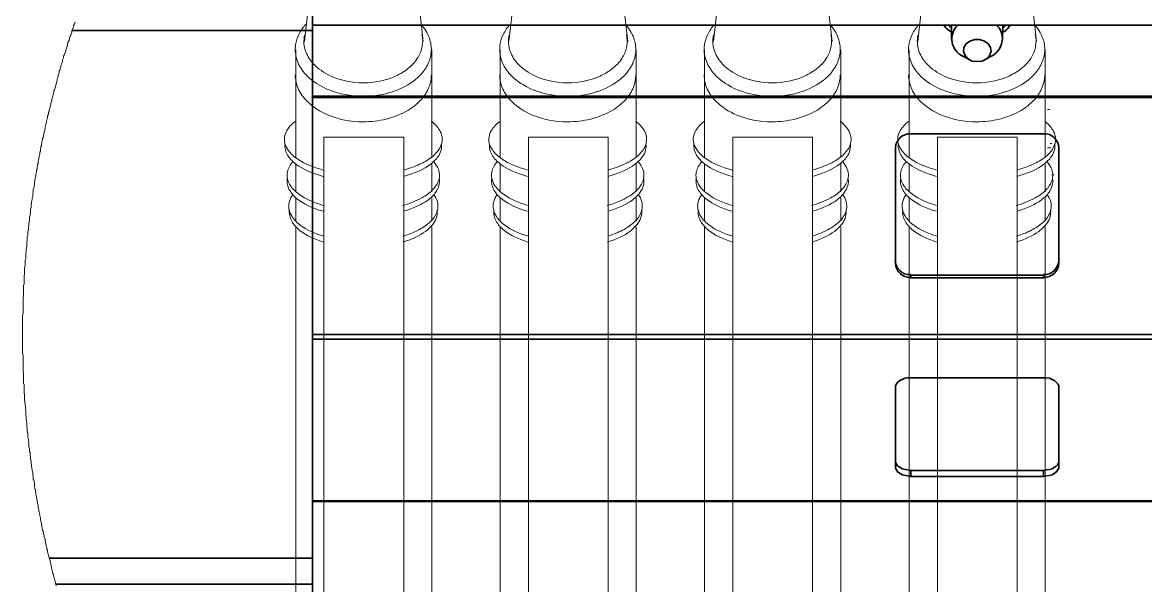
# Model space of a CAD drawing. Header units: feet. Extents: x -12372 to 90117, y -14865 to 4121.
# Drawn here: x -252.68 to -241.77, y 50.57 to 56.04 of the extents above; entities that cross this region are included whole.
import ezdxf

# ---------------------------------------------------------------- set-up
doc = ezdxf.new("R2010")
doc.units = ezdxf.units.FT
doc.header["$MEASUREMENT"] = 0
doc.layers.add('PDF_0', color=7, linetype='Continuous')
doc.layers.add('PDF_Fusibles', color=7, linetype='Continuous', true_color=0x636466)

msp = doc.modelspace()

# ---------------------------------------------------------------- linework, layer by layer
at = {"layer": 'PDF_0', "lineweight": 35}
for points in [[(-239.779, 47.238), (-239.083, 47.238, 0.408273), (-238.931, 47.359), (-238.931, 47.85), (-237.94, 47.85), (-237.94, 47.359, 0.408273), (-237.787, 47.238), (-237.096, 47.238, 0.408273), (-236.943, 47.359), (-236.943, 57.311), (-249.862, 57.311), (-249.862, 47.359, 0.408273), (-249.715, 47.238), (-249.019, 47.238, 0.408273), (-248.866, 47.359), (-248.866, 47.85), (-247.875, 47.85), (-247.875, 47.359, 0.408888), (-247.728, 47.238), (-247.032, 47.238, 0.40886), (-246.88, 47.363)], [(-243.479, 55.682), (-243.543, 55.714, -0.518531), (-243.595, 56.013)], [(-243.153, 56.014), (-243.158, 55.887, -0.269371), (-243.263, 55.714), (-243.326, 55.682)], [(-242.759, 53.563, 0.414101), (-242.61, 53.7), (-242.61, 54.825, 0.414101), (-242.757, 54.96), (-244.049, 54.96, 0.413484), (-244.196, 54.823), (-244.196, 53.7, 0.413484), (-244.052, 53.563)]]:
    msp.add_lwpolyline(points, format="xyb", dxfattribs=at)
at = {"layer": 'PDF_0', "lineweight": 18}
msp.add_lwpolyline([(-252.355, 50.564), (-252.355, 50.58), (-252.361, 50.58), (-252.361, 50.596), (-252.371, 50.633), (-252.377, 50.649), (-252.382, 50.675), (-252.387, 50.685), (-252.392, 50.712), (-252.398, 50.728), (-252.413, 50.807), (-252.424, 50.833), (-252.424, 50.844), (-252.429, 50.859), (-252.435, 50.886), (-252.44, 50.896), (-252.44, 50.912), (-252.445, 50.923), (-252.445, 50.938), (-252.45, 50.949), (-252.456, 50.965), (-252.456, 50.975), (-252.466, 51.028), (-252.471, 51.044), (-252.471, 51.054), (-252.477, 51.07), (-252.477, 51.081), (-252.482, 51.097), (-252.487, 51.107), (-252.493, 51.139), (-252.493, 51.149), (-252.498, 51.165), (-252.498, 51.176), (-252.503, 51.191), (-252.508, 51.218), (-252.508, 51.228), (-252.514, 51.244), (-252.514, 51.255), (-252.519, 51.281), (-252.524, 51.297), (-252.524, 51.307), (-252.529, 51.323), (-252.529, 51.35), (-252.535, 51.365), (-252.535, 51.376), (-252.54, 51.392), (-252.54, 51.402), (-252.545, 51.418), (-252.545, 51.429), (-252.551, 51.455), (-252.551, 51.471), (-252.556, 51.481), (-252.556, 51.497), (-252.561, 51.508), (-252.566, 51.539), (-252.566, 51.566), (-252.572, 51.592), (-252.577, 51.603), (-252.577, 51.629), (-252.582, 51.645), (-252.582, 51.671), (-252.587, 51.687), (-252.587, 51.697), (-252.593, 51.724), (-252.593, 51.74), (-252.598, 51.75), (-252.598, 51.776), (-252.603, 51.792), (-252.603, 51.819), (-252.608, 51.834), (-252.608, 51.861), (-252.614, 51.871), (-252.614, 51.898), (-252.619, 51.914), (-252.619, 51.956), (-252.624, 51.982), (-252.624, 51.993), (-252.63, 52.008), (-252.63, 52.051), (-252.635, 52.061), (-252.635, 52.087), (-252.64, 52.13), (-252.64, 52.145), (-252.645, 52.182), (-252.645, 52.209), (-252.651, 52.225), (-252.651, 52.267), (-252.656, 52.33), (-252.661, 52.372), (-252.661, 52.425), (-252.666, 52.441), (-252.666, 52.52), (-252.672, 52.535), (-252.672, 52.63), (-252.677, 52.646), (-252.677, 52.794), (-252.682, 52.836), (-252.682, 53.189), (-252.677, 53.215), (-252.677, 53.363), (-252.672, 53.389), (-252.672, 53.484), (-252.666, 53.5), (-252.666, 53.579), (-252.661, 53.595), (-252.661, 53.648), (-252.656, 53.69), (-252.656, 53.732), (-252.651, 53.743), (-252.651, 53.795), (-252.645, 53.811), (-252.645, 53.837), (-252.64, 53.864), (-252.64, 53.89), (-252.635, 53.932), (-252.635, 53.959), (-252.63, 53.974), (-252.63, 54.011), (-252.624, 54.027), (-252.624, 54.054), (-252.619, 54.069), (-252.619, 54.08), (-252.614, 54.122), (-252.614, 54.148), (-252.608, 54.164), (-252.608, 54.175), (-252.603, 54.201), (-252.603, 54.227), (-252.598, 54.243), (-252.598, 54.27), (-252.593, 54.285), (-252.593, 54.296), (-252.587, 54.322), (-252.587, 54.338), (-252.582, 54.349), (-252.582, 54.375), (-252.577, 54.391), (-252.577, 54.417), (-252.572, 54.433), (-252.566, 54.459), (-252.566, 54.486), (-252.561, 54.496), (-252.561, 54.512), (-252.556, 54.538), (-252.551, 54.549), (-252.551, 54.565), (-252.545, 54.591), (-252.545, 54.607), (-252.54, 54.617), (-252.54, 54.633), (-252.535, 54.644), (-252.535, 54.66), (-252.529, 54.67), (-252.529, 54.697), (-252.524, 54.712), (-252.524, 54.723), (-252.519, 54.739), (-252.514, 54.765), (-252.514, 54.781), (-252.508, 54.791), (-252.508, 54.807), (-252.503, 54.834), (-252.498, 54.844), (-252.498, 54.86), (-252.493, 54.87), (-252.493, 54.886), (-252.487, 54.897), (-252.487, 54.913), (-252.482, 54.923), (-252.471, 54.976), (-252.466, 54.992), (-252.466, 55.002), (-252.461, 55.018), (-252.461, 55.029), (-252.456, 55.044), (-252.456, 55.055), (-252.45, 55.071), (-252.445, 55.097), (-252.44, 55.113), (-252.44, 55.123), (-252.435, 55.139), (-252.429, 55.15), (-252.429, 55.166), (-252.424, 55.176), (-252.424, 55.192), (-252.413, 55.218), (-252.413, 55.229), (-252.408, 55.245), (-252.408, 55.255), (-252.398, 55.282), (-252.398, 55.297), (-252.392, 55.308), (-252.387, 55.324), (-252.382, 55.35), (-252.377, 55.361), (-252.377, 55.376), (-252.371, 55.387), (-252.366, 55.403), (-252.366, 55.413), (-252.361, 55.424), (-252.355, 55.44), (-252.355, 55.45), (-252.345, 55.477), (-252.345, 55.492), (-252.34, 55.503), (-252.334, 55.519), (-252.334, 55.529), (-252.329, 55.545), (-252.324, 55.556), (-252.324, 55.572), (-252.319, 55.582), (-252.313, 55.598), (-252.308, 55.608), (-252.308, 55.624), (-252.303, 55.635), (-252.292, 55.661), (-252.292, 55.677), (-252.282, 55.698), (-252.282, 55.714), (-252.276, 55.724), (-252.271, 55.74), (-252.266, 55.751), (-252.261, 55.767), (-252.261, 55.777), (-252.255, 55.793), (-252.25, 55.803), (-252.245, 55.819), (-252.245, 55.83), (-252.24, 55.846), (-252.229, 55.867), (-252.224, 55.883), (-252.224, 55.893), (-252.218, 55.909), (-252.213, 55.919), (-252.203, 55.946), (-252.203, 55.962), (-252.197, 55.967), (-252.192, 55.983), (-252.187, 56.004), (-252.182, 56.02), (-252.176, 56.03), (-252.171, 56.046)], dxfattribs=at)
at = {"layer": 'PDF_0', "lineweight": 35}
for points in [[(-236.943, 56.014), (-249.862, 56.014)], [(-243.653, 55.946), (-243.674, 55.962), (-243.69, 55.977), (-243.701, 55.983), (-243.711, 55.993), (-243.727, 56.014)], [(-243.653, 55.883), (-243.653, 56.014)], [(-243.084, 56.014), (-243.1, 55.993), (-243.105, 55.983), (-243.116, 55.972), (-243.126, 55.967), (-243.131, 55.956), (-243.153, 55.946)], [(-249.862, 55.324), (-236.943, 55.324)], [(-249.862, 55.313), (-236.943, 55.313)], [(-249.862, 53.01), (-236.943, 53.01)], [(-249.862, 52.962), (-236.943, 52.962)], [(-244.196, 51.782), (-244.196, 51.766), (-244.186, 51.745), (-244.175, 51.729), (-244.154, 51.719), (-244.133, 51.703), (-244.08, 51.692), (-244.049, 51.687), (-244.049, 51.629)], [(-242.757, 51.629), (-242.757, 51.687), (-242.731, 51.692), (-242.699, 51.697), (-242.673, 51.703), (-242.652, 51.719), (-242.636, 51.729), (-242.62, 51.745), (-242.61, 51.766), (-242.61, 51.782)], [(-242.757, 51.687), (-244.049, 51.687)], [(-249.862, 51.392), (-236.943, 51.392)], [(-249.862, 51.386), (-236.943, 51.386)], [(-249.862, 50.58), (-252.355, 50.58)]]:
    msp.add_lwpolyline(points, dxfattribs=at)
at = {"layer": 'PDF_0', "color": 8, "lineweight": 35, "true_color": 0x7f7f7f}
for points in [[(-243.653, 55.988), (-243.674, 56.009), (-243.674, 56.014)], [(-243.131, 56.014), (-243.137, 56.004), (-243.153, 55.988)], [(-252.203, 55.962), (-249.862, 55.962)], [(-252.424, 50.833), (-249.862, 50.833)]]:
    msp.add_lwpolyline(points, dxfattribs=at)
at = {"layer": 'PDF_0', "lineweight": 35}
for points in [[(-243.453, 55.666), (-243.495, 55.687), (-243.521, 55.719), (-243.537, 55.761), (-243.532, 55.798), (-243.511, 55.835), (-243.474, 55.861), (-243.427, 55.877), (-243.379, 55.877), (-243.332, 55.861), (-243.295, 55.835), (-243.274, 55.798), (-243.268, 55.761), (-243.284, 55.719), (-243.311, 55.687), (-243.353, 55.666), (-243.406, 55.661)], [(-242.757, 53.584), (-244.049, 53.584), (-244.049, 53.558), (-242.757, 53.558)], [(-244.08, 52.588), (-242.731, 52.588), (-242.699, 52.583), (-242.673, 52.572), (-242.652, 52.562), (-242.62, 52.53), (-242.61, 52.509), (-242.61, 51.708), (-242.62, 51.692), (-242.636, 51.671), (-242.652, 51.661), (-242.673, 51.645), (-242.699, 51.639), (-242.731, 51.634), (-242.757, 51.629), (-244.049, 51.629), (-244.08, 51.634), (-244.133, 51.645), (-244.154, 51.661), (-244.175, 51.671), (-244.186, 51.692), (-244.196, 51.708), (-244.196, 52.509), (-244.186, 52.53), (-244.175, 52.546), (-244.154, 52.562), (-244.133, 52.572), (-244.107, 52.583)]]:
    msp.add_lwpolyline(points, close=True, dxfattribs=at)
for centre, radius, start, end in [((-243.34, 55.885), 0.182, 1.148, 45.6427), ((-244.056, 53.735), 0.145, 181.8402, 271.7029), ((-242.755, 53.735), 0.145, 268.2422, 358.2147)]:
    msp.add_arc(centre, radius, start, end, dxfattribs=at)
at = {"layer": 'PDF_Fusibles', "color": 7, "lineweight": 5}
for points in [[(-249.862, 56.557), (-249.941, 55.856)], [(-248.866, 56.557), (-248.787, 55.856)], [(-247.875, 56.557), (-247.954, 55.856)], [(-246.879, 56.557), (-246.8, 55.856)], [(-245.888, 56.557), (-245.967, 55.856)], [(-244.892, 56.557), (-244.813, 55.856)], [(-243.901, 56.557), (-243.98, 55.856)], [(-242.905, 56.557), (-242.826, 55.856)], [(-248.703, 54.728), (-248.703, 55.529), (-248.703, 55.777)], [(-246.716, 54.728), (-246.716, 55.529), (-246.716, 55.777)], [(-244.729, 54.728), (-244.729, 55.529), (-244.729, 55.777)], [(-242.741, 54.728), (-242.741, 55.529), (-242.741, 55.777)], [(-250.026, 54.728), (-250.026, 55.529)], [(-248.039, 54.728), (-248.039, 55.529)], [(-246.052, 54.728), (-246.052, 55.529)], [(-244.064, 54.728), (-244.064, 55.529)], [(-250.026, 54.396), (-250.026, 54.67)], [(-248.703, 54.396), (-248.703, 54.67)], [(-248.039, 54.396), (-248.039, 54.67)], [(-246.716, 54.396), (-246.716, 54.67)], [(-246.052, 54.396), (-246.052, 54.67)], [(-244.729, 54.396), (-244.729, 54.67)], [(-244.064, 54.396), (-244.064, 54.67)], [(-242.741, 54.396), (-242.741, 54.67)], [(-250.026, 54.106), (-250.026, 54.338)], [(-248.703, 54.111), (-248.703, 54.338)], [(-248.039, 54.106), (-248.039, 54.338)], [(-246.716, 54.111), (-246.716, 54.338)], [(-246.052, 54.106), (-246.052, 54.338)], [(-244.729, 54.111), (-244.729, 54.338)], [(-244.064, 54.106), (-244.064, 54.338)], [(-242.741, 54.111), (-242.741, 54.338)], [(-250.026, 49.225), (-250.026, 54.054)], [(-248.703, 49.225), (-248.703, 54.054)], [(-248.039, 49.225), (-248.039, 54.054)], [(-246.716, 49.225), (-246.716, 54.054)], [(-246.052, 49.225), (-246.052, 54.054)], [(-244.729, 49.225), (-244.729, 54.054)], [(-244.064, 49.225), (-244.064, 54.054)], [(-242.741, 49.225), (-242.741, 54.054)]]:
    msp.add_lwpolyline(points, dxfattribs=at)
for points in [[(-250.026, 55.777), (-250.026, 55.529)], [(-248.039, 55.777), (-248.039, 55.529)], [(-246.052, 55.777), (-246.052, 55.529)], [(-244.064, 55.777), (-244.064, 55.529)], [(-248.977, 54.928), (-248.977, 48.161), (-249.752, 48.161), (-249.752, 54.928)], [(-246.99, 54.928), (-246.99, 48.161), (-247.765, 48.161), (-247.765, 54.928)], [(-245.003, 54.928), (-245.003, 48.161), (-245.777, 48.161), (-245.777, 54.928)], [(-243.015, 54.928), (-243.015, 48.161), (-243.79, 48.161), (-243.79, 54.928)]]:
    msp.add_lwpolyline(points, close=True, dxfattribs=at)
at = {"layer": 'PDF_Fusibles', "lineweight": 0}
for points in [[(-242.698, 55.197), (-242.719, 55.197)], [(-242.687, 54.823), (-242.719, 54.823)], [(-242.677, 54.865), (-242.693, 54.865)], [(-242.656, 54.559), (-242.677, 54.559)]]:
    msp.add_lwpolyline(points, close=True, dxfattribs=at)
at = {"layer": 'PDF_Fusibles', "color": 7, "lineweight": 5}
for centre, radius, start, end in [((-249.37, 56.247), 0.792, 246.5833, 293.4167), ((-247.382, 56.247), 0.792, 246.5833, 293.4167), ((-245.395, 56.247), 0.792, 246.5833, 293.4167), ((-243.408, 56.247), 0.792, 246.5833, 293.4167), ((-249.778, 54.16), 0.347, 136.2818, 136.4812), ((-247.791, 54.16), 0.347, 136.2818, 136.4812), ((-245.804, 54.16), 0.347, 136.2818, 136.4812), ((-243.817, 54.16), 0.347, 136.2818, 136.4812)]:
    msp.add_arc(centre, radius, start, end, dxfattribs=at)
for points, knots in [([(-249.801, 55.434), (-249.866, 55.473), (-249.918, 55.519), (-249.986, 55.608), (-250.008, 55.652), (-250.031, 55.741), (-250.034, 55.783), (-250.023, 55.86), (-250.012, 55.894), (-249.979, 55.961), (-249.956, 55.993), (-249.93, 56.022)], [0, 0, 0, 0, 0.732987, 0.732987, 1.304935, 1.304935, 1.799919, 1.799919, 2.214549, 2.214549, 2.668762, 2.668762, 2.668762, 2.668762]), ([(-248.809, 56.022), (-248.774, 55.983), (-248.745, 55.939), (-248.713, 55.849), (-248.706, 55.807), (-248.711, 55.722), (-248.721, 55.681), (-248.757, 55.602), (-248.784, 55.564), (-248.851, 55.493), (-248.893, 55.461), (-248.938, 55.434)], [0, 0, 0, 0, 0.505225, 0.505225, 0.91975, 0.91975, 1.324899, 1.324899, 1.766892, 1.766892, 2.268613, 2.268613, 2.268613, 2.268613]), ([(-247.814, 55.434), (-247.879, 55.473), (-247.931, 55.519), (-247.999, 55.608), (-248.021, 55.652), (-248.044, 55.741), (-248.047, 55.783), (-248.036, 55.86), (-248.025, 55.894), (-247.992, 55.961), (-247.969, 55.993), (-247.943, 56.022)], [0, 0, 0, 0, 0.732987, 0.732987, 1.304935, 1.304935, 1.799919, 1.799919, 2.214549, 2.214549, 2.668762, 2.668762, 2.668762, 2.668762]), ([(-246.822, 56.022), (-246.787, 55.983), (-246.758, 55.939), (-246.726, 55.849), (-246.719, 55.807), (-246.723, 55.722), (-246.734, 55.681), (-246.77, 55.602), (-246.797, 55.564), (-246.864, 55.493), (-246.906, 55.461), (-246.951, 55.434)], [0, 0, 0, 0, 0.505225, 0.505225, 0.91975, 0.91975, 1.324899, 1.324899, 1.766892, 1.766892, 2.268613, 2.268613, 2.268613, 2.268613]), ([(-245.827, 55.434), (-245.892, 55.473), (-245.944, 55.519), (-246.012, 55.608), (-246.034, 55.652), (-246.057, 55.741), (-246.06, 55.783), (-246.048, 55.86), (-246.038, 55.894), (-246.005, 55.961), (-245.982, 55.993), (-245.956, 56.022)], [0, 0, 0, 0, 0.732987, 0.732987, 1.304935, 1.304935, 1.799919, 1.799919, 2.214549, 2.214549, 2.668762, 2.668762, 2.668762, 2.668762]), ([(-244.835, 56.022), (-244.799, 55.983), (-244.771, 55.939), (-244.739, 55.849), (-244.732, 55.807), (-244.736, 55.722), (-244.747, 55.681), (-244.783, 55.602), (-244.81, 55.564), (-244.877, 55.493), (-244.919, 55.461), (-244.964, 55.434)], [0, 0, 0, 0, 0.505225, 0.505225, 0.91975, 0.91975, 1.324899, 1.324899, 1.766892, 1.766892, 2.268613, 2.268613, 2.268613, 2.268613]), ([(-243.839, 55.434), (-243.905, 55.473), (-243.957, 55.519), (-244.025, 55.608), (-244.047, 55.652), (-244.07, 55.741), (-244.072, 55.783), (-244.061, 55.86), (-244.051, 55.894), (-244.018, 55.961), (-243.995, 55.993), (-243.969, 56.022)], [0, 0, 0, 0, 0.732987, 0.732987, 1.304935, 1.304935, 1.799919, 1.799919, 2.214549, 2.214549, 2.668762, 2.668762, 2.668762, 2.668762]), ([(-242.848, 56.022), (-242.812, 55.983), (-242.784, 55.939), (-242.751, 55.849), (-242.745, 55.807), (-242.749, 55.722), (-242.76, 55.681), (-242.796, 55.602), (-242.823, 55.564), (-242.89, 55.493), (-242.932, 55.461), (-242.977, 55.434)], [0, 0, 0, 0, 0.505225, 0.505225, 0.91975, 0.91975, 1.324899, 1.324899, 1.766892, 1.766892, 2.268613, 2.268613, 2.268613, 2.268613]), ([(-249.684, 55.521), (-249.752, 55.552), (-249.809, 55.592), (-249.884, 55.672), (-249.911, 55.711), (-249.937, 55.782), (-249.944, 55.81), (-249.948, 55.866), (-249.946, 55.895), (-249.939, 55.923)], [0, 0, 0, 0, 0.719415, 0.719415, 1.262465, 1.262465, 1.589683, 1.589683, 1.919941, 1.919941, 1.919941, 1.919941]), ([(-248.8, 55.923), (-248.791, 55.886), (-248.79, 55.849), (-248.803, 55.774), (-248.816, 55.738), (-248.859, 55.666), (-248.889, 55.632), (-248.963, 55.569), (-249.008, 55.542), (-249.055, 55.521)], [0, 0, 0, 0, 0.36168, 0.36168, 0.729848, 0.729848, 1.166533, 1.166533, 1.659306, 1.659306, 1.659306, 1.659306]), ([(-247.697, 55.521), (-247.765, 55.552), (-247.822, 55.592), (-247.897, 55.672), (-247.924, 55.711), (-247.95, 55.782), (-247.957, 55.81), (-247.961, 55.866), (-247.959, 55.895), (-247.952, 55.923)], [0, 0, 0, 0, 0.719415, 0.719415, 1.262465, 1.262465, 1.589683, 1.589683, 1.919941, 1.919941, 1.919941, 1.919941]), ([(-246.813, 55.923), (-246.804, 55.886), (-246.803, 55.849), (-246.815, 55.774), (-246.829, 55.738), (-246.872, 55.666), (-246.902, 55.632), (-246.976, 55.569), (-247.021, 55.542), (-247.068, 55.521)], [0, 0, 0, 0, 0.36168, 0.36168, 0.729848, 0.729848, 1.166533, 1.166533, 1.659306, 1.659306, 1.659306, 1.659306]), ([(-245.71, 55.521), (-245.778, 55.552), (-245.835, 55.592), (-245.91, 55.672), (-245.936, 55.711), (-245.963, 55.782), (-245.97, 55.81), (-245.974, 55.866), (-245.972, 55.895), (-245.965, 55.923)], [0, 0, 0, 0, 0.719415, 0.719415, 1.262465, 1.262465, 1.589683, 1.589683, 1.919941, 1.919941, 1.919941, 1.919941]), ([(-244.825, 55.923), (-244.817, 55.886), (-244.816, 55.849), (-244.828, 55.774), (-244.842, 55.738), (-244.885, 55.666), (-244.915, 55.632), (-244.989, 55.569), (-245.034, 55.542), (-245.081, 55.521)], [0, 0, 0, 0, 0.36168, 0.36168, 0.729848, 0.729848, 1.166533, 1.166533, 1.659306, 1.659306, 1.659306, 1.659306]), ([(-243.723, 55.521), (-243.791, 55.552), (-243.847, 55.592), (-243.923, 55.672), (-243.949, 55.711), (-243.976, 55.782), (-243.982, 55.81), (-243.987, 55.866), (-243.984, 55.895), (-243.978, 55.923)], [0, 0, 0, 0, 0.719415, 0.719415, 1.262465, 1.262465, 1.589683, 1.589683, 1.919941, 1.919941, 1.919941, 1.919941]), ([(-242.838, 55.923), (-242.83, 55.886), (-242.829, 55.849), (-242.841, 55.774), (-242.855, 55.738), (-242.897, 55.666), (-242.928, 55.632), (-243.002, 55.569), (-243.047, 55.542), (-243.093, 55.521)], [0, 0, 0, 0, 0.36168, 0.36168, 0.729848, 0.729848, 1.166533, 1.166533, 1.659306, 1.659306, 1.659306, 1.659306]), ([(-249.37, 55.076), (-249.495, 55.076), (-249.612, 55.1), (-249.792, 55.175), (-249.86, 55.22), (-249.949, 55.308), (-249.979, 55.348), (-250.01, 55.415), (-250.018, 55.438), (-250.028, 55.484), (-250.031, 55.508), (-250.031, 55.532)], [0, 0, 0, 0, 1.204995, 1.204995, 2.167797, 2.167797, 2.812975, 2.812975, 3.120867, 3.120867, 3.42938, 3.42938, 3.42938, 3.42938]), ([(-248.708, 55.532), (-248.708, 55.491), (-248.716, 55.45), (-248.749, 55.368), (-248.774, 55.329), (-248.848, 55.246), (-248.901, 55.206), (-249.017, 55.143), (-249.081, 55.119), (-249.22, 55.085), (-249.295, 55.076), (-249.37, 55.076)], [0, 0, 0, 0, 0.399054, 0.399054, 0.849128, 0.849128, 1.466091, 1.466091, 2.114536, 2.114536, 2.826118, 2.826118, 2.826118, 2.826118]), ([(-247.382, 55.076), (-247.508, 55.076), (-247.625, 55.1), (-247.804, 55.175), (-247.873, 55.22), (-247.962, 55.308), (-247.992, 55.348), (-248.023, 55.415), (-248.031, 55.438), (-248.041, 55.484), (-248.044, 55.508), (-248.044, 55.532)], [0, 0, 0, 0, 1.204995, 1.204995, 2.167797, 2.167797, 2.812975, 2.812975, 3.120867, 3.120867, 3.42938, 3.42938, 3.42938, 3.42938]), ([(-246.721, 55.532), (-246.721, 55.491), (-246.729, 55.45), (-246.761, 55.368), (-246.787, 55.329), (-246.861, 55.246), (-246.914, 55.206), (-247.03, 55.143), (-247.094, 55.119), (-247.233, 55.085), (-247.308, 55.076), (-247.382, 55.076)], [0, 0, 0, 0, 0.399054, 0.399054, 0.849128, 0.849128, 1.466091, 1.466091, 2.114536, 2.114536, 2.826118, 2.826118, 2.826118, 2.826118]), ([(-245.395, 55.076), (-245.521, 55.076), (-245.638, 55.1), (-245.817, 55.175), (-245.886, 55.22), (-245.975, 55.308), (-246.005, 55.348), (-246.036, 55.415), (-246.044, 55.438), (-246.054, 55.484), (-246.057, 55.508), (-246.057, 55.532)], [0, 0, 0, 0, 1.204995, 1.204995, 2.167797, 2.167797, 2.812975, 2.812975, 3.120867, 3.120867, 3.42938, 3.42938, 3.42938, 3.42938]), ([(-244.734, 55.532), (-244.734, 55.491), (-244.742, 55.45), (-244.774, 55.368), (-244.8, 55.329), (-244.874, 55.246), (-244.927, 55.206), (-245.043, 55.143), (-245.107, 55.119), (-245.246, 55.085), (-245.321, 55.076), (-245.395, 55.076)], [0, 0, 0, 0, 0.399054, 0.399054, 0.849128, 0.849128, 1.466091, 1.466091, 2.114536, 2.114536, 2.826118, 2.826118, 2.826118, 2.826118]), ([(-243.408, 55.076), (-243.533, 55.076), (-243.651, 55.1), (-243.83, 55.175), (-243.899, 55.22), (-243.988, 55.308), (-244.018, 55.348), (-244.049, 55.415), (-244.056, 55.438), (-244.067, 55.484), (-244.07, 55.508), (-244.07, 55.532)], [0, 0, 0, 0, 1.204995, 1.204995, 2.167797, 2.167797, 2.812975, 2.812975, 3.120867, 3.120867, 3.42938, 3.42938, 3.42938, 3.42938]), ([(-242.747, 55.532), (-242.747, 55.491), (-242.755, 55.45), (-242.787, 55.368), (-242.813, 55.329), (-242.887, 55.246), (-242.94, 55.206), (-243.055, 55.143), (-243.12, 55.119), (-243.259, 55.085), (-243.333, 55.076), (-243.408, 55.076)], [0, 0, 0, 0, 0.399054, 0.399054, 0.849128, 0.849128, 1.466091, 1.466091, 2.114536, 2.114536, 2.826118, 2.826118, 2.826118, 2.826118]), ([(-248.938, 55.434), (-249.015, 55.389), (-249.1, 55.359), (-249.292, 55.321), (-249.402, 55.318), (-249.61, 55.349), (-249.712, 55.381), (-249.801, 55.434)], [0, 0, 0, 0, 0.852832, 0.852832, 1.87491, 1.87491, 2.871186, 2.871186, 2.871186, 2.871186]), ([(-246.951, 55.434), (-247.027, 55.389), (-247.113, 55.359), (-247.305, 55.321), (-247.415, 55.318), (-247.623, 55.349), (-247.725, 55.381), (-247.814, 55.434)], [0, 0, 0, 0, 0.852832, 0.852832, 1.87491, 1.87491, 2.871186, 2.871186, 2.871186, 2.871186]), ([(-244.964, 55.434), (-245.04, 55.389), (-245.126, 55.359), (-245.318, 55.321), (-245.428, 55.318), (-245.636, 55.349), (-245.738, 55.381), (-245.827, 55.434)], [0, 0, 0, 0, 0.852832, 0.852832, 1.87491, 1.87491, 2.871186, 2.871186, 2.871186, 2.871186]), ([(-242.977, 55.434), (-243.053, 55.389), (-243.139, 55.359), (-243.33, 55.321), (-243.44, 55.318), (-243.648, 55.349), (-243.75, 55.381), (-243.839, 55.434)], [0, 0, 0, 0, 0.852832, 0.852832, 1.87491, 1.87491, 2.871186, 2.871186, 2.871186, 2.871186]), ([(-249.759, 54.607), (-249.86, 54.634), (-249.943, 54.67), (-250.046, 54.739), (-250.077, 54.768), (-250.115, 54.82), (-250.126, 54.843), (-250.137, 54.889), (-250.138, 54.91), (-250.131, 54.952), (-250.123, 54.973), (-250.095, 55.021), (-250.068, 55.051), (-250.03, 55.08)], [0, 0, 0, 0, 1.010764, 1.010764, 1.66993, 1.66993, 2.12208, 2.12208, 2.490971, 2.490971, 2.874829, 2.874829, 3.475474, 3.475474, 3.475474, 3.475474]), ([(-248.709, 55.08), (-248.678, 55.057), (-248.65, 55.029), (-248.617, 54.976), (-248.608, 54.954), (-248.601, 54.909), (-248.602, 54.889), (-248.612, 54.846), (-248.622, 54.826), (-248.653, 54.778), (-248.678, 54.754), (-248.74, 54.705), (-248.781, 54.682), (-248.872, 54.64), (-248.926, 54.622), (-248.98, 54.607)], [0, 0, 0, 0, 0.367414, 0.367414, 0.600336, 0.600336, 0.800564, 0.800564, 1.020697, 1.020697, 1.346724, 1.346724, 1.780425, 1.780425, 2.313499, 2.313499, 2.313499, 2.313499]), ([(-247.772, 54.607), (-247.873, 54.634), (-247.956, 54.67), (-248.059, 54.739), (-248.09, 54.768), (-248.127, 54.82), (-248.139, 54.843), (-248.15, 54.889), (-248.151, 54.91), (-248.144, 54.952), (-248.136, 54.973), (-248.108, 55.021), (-248.081, 55.051), (-248.043, 55.08)], [0, 0, 0, 0, 1.010764, 1.010764, 1.66993, 1.66993, 2.12208, 2.12208, 2.490971, 2.490971, 2.874829, 2.874829, 3.475474, 3.475474, 3.475474, 3.475474]), ([(-246.722, 55.08), (-246.691, 55.057), (-246.663, 55.029), (-246.63, 54.976), (-246.621, 54.954), (-246.614, 54.909), (-246.615, 54.889), (-246.625, 54.846), (-246.635, 54.826), (-246.666, 54.778), (-246.691, 54.754), (-246.753, 54.705), (-246.793, 54.682), (-246.885, 54.64), (-246.939, 54.622), (-246.993, 54.607)], [0, 0, 0, 0, 0.367414, 0.367414, 0.600336, 0.600336, 0.800564, 0.800564, 1.020697, 1.020697, 1.346724, 1.346724, 1.780425, 1.780425, 2.313499, 2.313499, 2.313499, 2.313499]), ([(-245.785, 54.607), (-245.886, 54.634), (-245.969, 54.67), (-246.072, 54.739), (-246.103, 54.768), (-246.14, 54.82), (-246.152, 54.843), (-246.163, 54.889), (-246.164, 54.91), (-246.157, 54.952), (-246.149, 54.973), (-246.12, 55.021), (-246.094, 55.051), (-246.056, 55.08)], [0, 0, 0, 0, 1.010764, 1.010764, 1.66993, 1.66993, 2.12208, 2.12208, 2.490971, 2.490971, 2.874829, 2.874829, 3.475474, 3.475474, 3.475474, 3.475474]), ([(-244.734, 55.08), (-244.704, 55.057), (-244.676, 55.029), (-244.643, 54.976), (-244.634, 54.954), (-244.627, 54.909), (-244.628, 54.889), (-244.638, 54.846), (-244.647, 54.826), (-244.679, 54.778), (-244.703, 54.754), (-244.766, 54.705), (-244.806, 54.682), (-244.898, 54.64), (-244.952, 54.622), (-245.006, 54.607)], [0, 0, 0, 0, 0.367414, 0.367414, 0.600336, 0.600336, 0.800564, 0.800564, 1.020697, 1.020697, 1.346724, 1.346724, 1.780425, 1.780425, 2.313499, 2.313499, 2.313499, 2.313499]), ([(-243.798, 54.607), (-243.899, 54.634), (-243.982, 54.67), (-244.085, 54.739), (-244.116, 54.768), (-244.153, 54.82), (-244.165, 54.843), (-244.176, 54.889), (-244.177, 54.91), (-244.17, 54.952), (-244.162, 54.973), (-244.133, 55.021), (-244.107, 55.051), (-244.069, 55.08)], [0, 0, 0, 0, 1.010764, 1.010764, 1.66993, 1.66993, 2.12208, 2.12208, 2.490971, 2.490971, 2.874829, 2.874829, 3.475474, 3.475474, 3.475474, 3.475474]), ([(-242.747, 55.08), (-242.717, 55.057), (-242.689, 55.029), (-242.656, 54.976), (-242.647, 54.954), (-242.64, 54.909), (-242.641, 54.889), (-242.651, 54.846), (-242.66, 54.826), (-242.691, 54.778), (-242.716, 54.754), (-242.778, 54.705), (-242.819, 54.682), (-242.911, 54.64), (-242.965, 54.622), (-243.019, 54.607)], [0, 0, 0, 0, 0.367414, 0.367414, 0.600336, 0.600336, 0.800564, 0.800564, 1.020697, 1.020697, 1.346724, 1.346724, 1.780425, 1.780425, 2.313499, 2.313499, 2.313499, 2.313499]), ([(-249.76, 54.545), (-249.869, 54.574), (-249.957, 54.615), (-250.058, 54.69), (-250.086, 54.72), (-250.115, 54.768), (-250.123, 54.786), (-250.131, 54.824), (-250.132, 54.843), (-250.13, 54.862)], [0, 0, 0, 0, 1.085971, 1.085971, 1.719077, 1.719077, 2.063995, 2.063995, 2.396051, 2.396051, 2.396051, 2.396051]), ([(-248.609, 54.862), (-248.607, 54.841), (-248.608, 54.821), (-248.619, 54.778), (-248.63, 54.757), (-248.662, 54.71), (-248.689, 54.685), (-248.78, 54.616), (-248.869, 54.575), (-248.98, 54.545)], [0, 0, 0, 0, 0.200268, 0.200268, 0.422762, 0.422762, 0.756931, 0.756931, 1.520725, 1.520725, 1.520725, 1.520725]), ([(-247.772, 54.545), (-247.881, 54.574), (-247.97, 54.615), (-248.071, 54.69), (-248.099, 54.72), (-248.128, 54.768), (-248.135, 54.786), (-248.144, 54.824), (-248.145, 54.843), (-248.143, 54.862)], [0, 0, 0, 0, 1.085971, 1.085971, 1.719077, 1.719077, 2.063995, 2.063995, 2.396051, 2.396051, 2.396051, 2.396051]), ([(-246.622, 54.862), (-246.619, 54.841), (-246.621, 54.821), (-246.632, 54.778), (-246.642, 54.757), (-246.675, 54.71), (-246.702, 54.685), (-246.793, 54.616), (-246.882, 54.575), (-246.992, 54.545)], [0, 0, 0, 0, 0.200268, 0.200268, 0.422762, 0.422762, 0.756931, 0.756931, 1.520725, 1.520725, 1.520725, 1.520725]), ([(-245.785, 54.545), (-245.894, 54.574), (-245.983, 54.615), (-246.083, 54.69), (-246.112, 54.72), (-246.14, 54.768), (-246.148, 54.786), (-246.157, 54.824), (-246.158, 54.843), (-246.156, 54.862)], [0, 0, 0, 0, 1.085971, 1.085971, 1.719077, 1.719077, 2.063995, 2.063995, 2.396051, 2.396051, 2.396051, 2.396051]), ([(-244.635, 54.862), (-244.632, 54.841), (-244.634, 54.821), (-244.645, 54.778), (-244.655, 54.757), (-244.688, 54.71), (-244.714, 54.685), (-244.806, 54.616), (-244.895, 54.575), (-245.005, 54.545)], [0, 0, 0, 0, 0.200268, 0.200268, 0.422762, 0.422762, 0.756931, 0.756931, 1.520725, 1.520725, 1.520725, 1.520725]), ([(-243.798, 54.545), (-243.907, 54.574), (-243.996, 54.615), (-244.096, 54.69), (-244.125, 54.72), (-244.153, 54.768), (-244.161, 54.786), (-244.17, 54.824), (-244.171, 54.843), (-244.168, 54.862)], [0, 0, 0, 0, 1.085971, 1.085971, 1.719077, 1.719077, 2.063995, 2.063995, 2.396051, 2.396051, 2.396051, 2.396051]), ([(-242.648, 54.862), (-242.645, 54.841), (-242.647, 54.821), (-242.658, 54.778), (-242.668, 54.757), (-242.701, 54.71), (-242.727, 54.685), (-242.819, 54.616), (-242.908, 54.575), (-243.018, 54.545)], [0, 0, 0, 0, 0.200268, 0.200268, 0.422762, 0.422762, 0.756931, 0.756931, 1.520725, 1.520725, 1.520725, 1.520725]), ([(-249.759, 54.263), (-249.854, 54.291), (-249.931, 54.327), (-250.027, 54.395), (-250.057, 54.424), (-250.091, 54.476), (-250.102, 54.5), (-250.111, 54.546), (-250.111, 54.568), (-250.103, 54.607), (-250.097, 54.625), (-250.078, 54.659), (-250.065, 54.676), (-250.051, 54.692)], [0, 0, 0, 0, 0.948429, 0.948429, 1.573522, 1.573522, 2.011987, 2.011987, 2.381966, 2.381966, 2.696021, 2.696021, 3.050682, 3.050682, 3.050682, 3.050682]), ([(-248.688, 54.692), (-248.667, 54.669), (-248.65, 54.644), (-248.632, 54.594), (-248.628, 54.573), (-248.63, 54.529), (-248.635, 54.508), (-248.655, 54.463), (-248.671, 54.44), (-248.721, 54.386), (-248.76, 54.359), (-248.858, 54.304), (-248.923, 54.279), (-248.987, 54.261)], [0, 0, 0, 0, 0.291253, 0.291253, 0.506562, 0.506562, 0.713643, 0.713643, 0.978928, 0.978928, 1.420023, 1.420023, 2.054475, 2.054475, 2.054475, 2.054475]), ([(-247.772, 54.263), (-247.867, 54.291), (-247.944, 54.327), (-248.04, 54.395), (-248.069, 54.424), (-248.104, 54.476), (-248.115, 54.5), (-248.124, 54.546), (-248.124, 54.568), (-248.116, 54.607), (-248.11, 54.625), (-248.091, 54.659), (-248.078, 54.676), (-248.064, 54.692)], [0, 0, 0, 0, 0.948429, 0.948429, 1.573522, 1.573522, 2.011987, 2.011987, 2.381966, 2.381966, 2.696021, 2.696021, 3.050682, 3.050682, 3.050682, 3.050682]), ([(-246.701, 54.692), (-246.68, 54.669), (-246.663, 54.644), (-246.645, 54.594), (-246.641, 54.573), (-246.643, 54.529), (-246.648, 54.508), (-246.668, 54.463), (-246.684, 54.44), (-246.734, 54.386), (-246.773, 54.359), (-246.871, 54.304), (-246.936, 54.279), (-247, 54.261)], [0, 0, 0, 0, 0.291253, 0.291253, 0.506562, 0.506562, 0.713643, 0.713643, 0.978928, 0.978928, 1.420023, 1.420023, 2.054475, 2.054475, 2.054475, 2.054475]), ([(-245.785, 54.263), (-245.88, 54.291), (-245.957, 54.327), (-246.053, 54.395), (-246.082, 54.424), (-246.117, 54.476), (-246.128, 54.5), (-246.137, 54.546), (-246.137, 54.568), (-246.129, 54.607), (-246.122, 54.625), (-246.104, 54.659), (-246.091, 54.676), (-246.077, 54.692)], [0, 0, 0, 0, 0.948429, 0.948429, 1.573522, 1.573522, 2.011987, 2.011987, 2.381966, 2.381966, 2.696021, 2.696021, 3.050682, 3.050682, 3.050682, 3.050682]), ([(-244.713, 54.692), (-244.693, 54.669), (-244.676, 54.644), (-244.658, 54.594), (-244.654, 54.573), (-244.656, 54.529), (-244.661, 54.508), (-244.68, 54.463), (-244.697, 54.44), (-244.746, 54.386), (-244.786, 54.359), (-244.884, 54.304), (-244.949, 54.279), (-245.013, 54.261)], [0, 0, 0, 0, 0.291253, 0.291253, 0.506562, 0.506562, 0.713643, 0.713643, 0.978928, 0.978928, 1.420023, 1.420023, 2.054475, 2.054475, 2.054475, 2.054475]), ([(-243.798, 54.263), (-243.893, 54.291), (-243.97, 54.327), (-244.066, 54.395), (-244.095, 54.424), (-244.13, 54.476), (-244.141, 54.5), (-244.15, 54.546), (-244.15, 54.568), (-244.142, 54.607), (-244.135, 54.625), (-244.117, 54.659), (-244.104, 54.676), (-244.09, 54.692)], [0, 0, 0, 0, 0.948429, 0.948429, 1.573522, 1.573522, 2.011987, 2.011987, 2.381966, 2.381966, 2.696021, 2.696021, 3.050682, 3.050682, 3.050682, 3.050682]), ([(-242.726, 54.692), (-242.706, 54.669), (-242.689, 54.644), (-242.67, 54.594), (-242.667, 54.573), (-242.669, 54.529), (-242.674, 54.508), (-242.693, 54.463), (-242.709, 54.44), (-242.759, 54.386), (-242.799, 54.359), (-242.897, 54.304), (-242.961, 54.279), (-243.025, 54.261)], [0, 0, 0, 0, 0.291253, 0.291253, 0.506562, 0.506562, 0.713643, 0.713643, 0.978928, 0.978928, 1.420023, 1.420023, 2.054475, 2.054475, 2.054475, 2.054475]), ([(-249.761, 54.206), (-249.862, 54.235), (-249.945, 54.275), (-250.04, 54.348), (-250.067, 54.378), (-250.095, 54.426), (-250.102, 54.444), (-250.11, 54.482), (-250.111, 54.5), (-250.109, 54.519)], [0, 0, 0, 0, 1.014331, 1.014331, 1.624587, 1.624587, 1.953432, 1.953432, 2.271203, 2.271203, 2.271203, 2.271203]), ([(-248.63, 54.519), (-248.628, 54.498), (-248.629, 54.477), (-248.641, 54.433), (-248.652, 54.411), (-248.686, 54.363), (-248.713, 54.337), (-248.8, 54.272), (-248.881, 54.234), (-248.978, 54.206)], [0, 0, 0, 0, 0.205621, 0.205621, 0.434876, 0.434876, 0.778358, 0.778358, 1.482022, 1.482022, 1.482022, 1.482022]), ([(-247.774, 54.206), (-247.875, 54.235), (-247.957, 54.275), (-248.053, 54.348), (-248.08, 54.378), (-248.107, 54.426), (-248.115, 54.444), (-248.123, 54.482), (-248.124, 54.5), (-248.122, 54.519)], [0, 0, 0, 0, 1.014331, 1.014331, 1.624587, 1.624587, 1.953432, 1.953432, 2.271203, 2.271203, 2.271203, 2.271203]), ([(-246.643, 54.519), (-246.64, 54.498), (-246.642, 54.477), (-246.654, 54.433), (-246.665, 54.411), (-246.699, 54.363), (-246.726, 54.337), (-246.813, 54.272), (-246.894, 54.234), (-246.991, 54.206)], [0, 0, 0, 0, 0.205621, 0.205621, 0.434876, 0.434876, 0.778358, 0.778358, 1.482022, 1.482022, 1.482022, 1.482022]), ([(-245.787, 54.206), (-245.888, 54.235), (-245.97, 54.275), (-246.065, 54.348), (-246.093, 54.378), (-246.12, 54.426), (-246.128, 54.444), (-246.136, 54.482), (-246.137, 54.5), (-246.135, 54.519)], [0, 0, 0, 0, 1.014331, 1.014331, 1.624587, 1.624587, 1.953432, 1.953432, 2.271203, 2.271203, 2.271203, 2.271203]), ([(-244.656, 54.519), (-244.653, 54.498), (-244.655, 54.477), (-244.667, 54.433), (-244.677, 54.411), (-244.712, 54.363), (-244.739, 54.337), (-244.826, 54.272), (-244.906, 54.234), (-245.004, 54.206)], [0, 0, 0, 0, 0.205621, 0.205621, 0.434876, 0.434876, 0.778358, 0.778358, 1.482022, 1.482022, 1.482022, 1.482022]), ([(-243.799, 54.206), (-243.901, 54.235), (-243.983, 54.275), (-244.078, 54.348), (-244.106, 54.378), (-244.133, 54.426), (-244.141, 54.444), (-244.149, 54.482), (-244.15, 54.5), (-244.147, 54.519)], [0, 0, 0, 0, 1.014331, 1.014331, 1.624587, 1.624587, 1.953432, 1.953432, 2.271203, 2.271203, 2.271203, 2.271203]), ([(-242.669, 54.519), (-242.666, 54.498), (-242.668, 54.477), (-242.68, 54.433), (-242.69, 54.411), (-242.724, 54.363), (-242.752, 54.337), (-242.839, 54.272), (-242.919, 54.234), (-243.017, 54.206)], [0, 0, 0, 0, 0.205621, 0.205621, 0.434876, 0.434876, 0.778358, 0.778358, 1.482022, 1.482022, 1.482022, 1.482022]), ([(-249.75, 53.963), (-249.843, 53.99), (-249.919, 54.026), (-250.013, 54.094), (-250.042, 54.124), (-250.076, 54.176), (-250.087, 54.2), (-250.096, 54.248), (-250.095, 54.27), (-250.088, 54.305), (-250.083, 54.318), (-250.071, 54.344), (-250.064, 54.356), (-250.055, 54.368)], [0, 0, 0, 0, 0.929669, 0.929669, 1.544917, 1.544917, 1.981285, 1.981285, 2.357392, 2.357392, 2.585292, 2.585292, 2.833093, 2.833093, 2.833093, 2.833093]), ([(-248.685, 54.37), (-248.669, 54.348), (-248.656, 54.324), (-248.644, 54.275), (-248.643, 54.253), (-248.65, 54.208), (-248.658, 54.187), (-248.685, 54.139), (-248.707, 54.115), (-248.762, 54.065), (-248.799, 54.042), (-248.883, 53.999), (-248.932, 53.98), (-248.981, 53.965)], [0, 0, 0, 0, 0.264664, 0.264664, 0.480914, 0.480914, 0.701209, 0.701209, 1.006826, 1.006826, 1.413575, 1.413575, 1.907192, 1.907192, 1.907192, 1.907192]), ([(-247.763, 53.963), (-247.856, 53.99), (-247.932, 54.026), (-248.026, 54.094), (-248.055, 54.124), (-248.089, 54.176), (-248.1, 54.2), (-248.108, 54.248), (-248.108, 54.27), (-248.101, 54.305), (-248.096, 54.318), (-248.084, 54.344), (-248.077, 54.356), (-248.068, 54.368)], [0, 0, 0, 0, 0.929669, 0.929669, 1.544917, 1.544917, 1.981285, 1.981285, 2.357392, 2.357392, 2.585292, 2.585292, 2.833093, 2.833093, 2.833093, 2.833093]), ([(-246.698, 54.37), (-246.682, 54.348), (-246.669, 54.324), (-246.657, 54.275), (-246.656, 54.253), (-246.663, 54.208), (-246.671, 54.187), (-246.698, 54.139), (-246.72, 54.115), (-246.775, 54.065), (-246.812, 54.042), (-246.895, 53.999), (-246.945, 53.98), (-246.994, 53.965)], [0, 0, 0, 0, 0.264664, 0.264664, 0.480914, 0.480914, 0.701209, 0.701209, 1.006826, 1.006826, 1.413575, 1.413575, 1.907192, 1.907192, 1.907192, 1.907192]), ([(-245.776, 53.963), (-245.869, 53.99), (-245.945, 54.026), (-246.039, 54.094), (-246.068, 54.124), (-246.102, 54.176), (-246.112, 54.2), (-246.121, 54.248), (-246.121, 54.27), (-246.113, 54.305), (-246.109, 54.318), (-246.097, 54.344), (-246.089, 54.356), (-246.081, 54.368)], [0, 0, 0, 0, 0.929669, 0.929669, 1.544917, 1.544917, 1.981285, 1.981285, 2.357392, 2.357392, 2.585292, 2.585292, 2.833093, 2.833093, 2.833093, 2.833093]), ([(-244.711, 54.37), (-244.695, 54.348), (-244.682, 54.324), (-244.67, 54.275), (-244.669, 54.253), (-244.676, 54.208), (-244.684, 54.187), (-244.711, 54.139), (-244.732, 54.115), (-244.788, 54.065), (-244.825, 54.042), (-244.908, 53.999), (-244.958, 53.98), (-245.007, 53.965)], [0, 0, 0, 0, 0.264664, 0.264664, 0.480914, 0.480914, 0.701209, 0.701209, 1.006826, 1.006826, 1.413575, 1.413575, 1.907192, 1.907192, 1.907192, 1.907192]), ([(-243.789, 53.963), (-243.881, 53.99), (-243.957, 54.026), (-244.052, 54.094), (-244.081, 54.124), (-244.115, 54.176), (-244.125, 54.2), (-244.134, 54.248), (-244.134, 54.27), (-244.126, 54.305), (-244.122, 54.318), (-244.11, 54.344), (-244.102, 54.356), (-244.094, 54.368)], [0, 0, 0, 0, 0.929669, 0.929669, 1.544917, 1.544917, 1.981285, 1.981285, 2.357392, 2.357392, 2.585292, 2.585292, 2.833093, 2.833093, 2.833093, 2.833093]), ([(-242.724, 54.37), (-242.708, 54.348), (-242.695, 54.324), (-242.683, 54.275), (-242.682, 54.253), (-242.689, 54.208), (-242.697, 54.187), (-242.724, 54.139), (-242.745, 54.115), (-242.801, 54.065), (-242.838, 54.042), (-242.921, 53.999), (-242.971, 53.98), (-243.02, 53.965)], [0, 0, 0, 0, 0.264664, 0.264664, 0.480914, 0.480914, 0.701209, 0.701209, 1.006826, 1.006826, 1.413575, 1.413575, 1.907192, 1.907192, 1.907192, 1.907192]), ([(-249.757, 53.907), (-249.852, 53.937), (-249.929, 53.975), (-250.021, 54.048), (-250.047, 54.078), (-250.074, 54.126), (-250.081, 54.144), (-250.089, 54.182), (-250.09, 54.201), (-250.088, 54.219)], [0, 0, 0, 0, 0.956911, 0.956911, 1.551696, 1.551696, 1.874211, 1.874211, 2.186941, 2.186941, 2.186941, 2.186941]), ([(-248.651, 54.219), (-248.649, 54.197), (-248.65, 54.176), (-248.662, 54.131), (-248.673, 54.109), (-248.708, 54.059), (-248.735, 54.033), (-248.82, 53.97), (-248.894, 53.935), (-248.982, 53.907)], [0, 0, 0, 0, 0.211555, 0.211555, 0.446697, 0.446697, 0.796198, 0.796198, 1.455936, 1.455936, 1.455936, 1.455936]), ([(-247.769, 53.907), (-247.865, 53.937), (-247.942, 53.975), (-248.034, 54.048), (-248.06, 54.078), (-248.087, 54.126), (-248.094, 54.144), (-248.102, 54.182), (-248.103, 54.201), (-248.101, 54.219)], [0, 0, 0, 0, 0.956911, 0.956911, 1.551696, 1.551696, 1.874211, 1.874211, 2.186941, 2.186941, 2.186941, 2.186941]), ([(-246.664, 54.219), (-246.661, 54.197), (-246.663, 54.176), (-246.675, 54.131), (-246.686, 54.109), (-246.721, 54.059), (-246.748, 54.033), (-246.833, 53.97), (-246.906, 53.935), (-246.995, 53.907)], [0, 0, 0, 0, 0.211555, 0.211555, 0.446697, 0.446697, 0.796198, 0.796198, 1.455936, 1.455936, 1.455936, 1.455936]), ([(-245.782, 53.907), (-245.877, 53.937), (-245.955, 53.975), (-246.046, 54.048), (-246.073, 54.078), (-246.1, 54.126), (-246.107, 54.144), (-246.115, 54.182), (-246.116, 54.201), (-246.113, 54.219)], [0, 0, 0, 0, 0.956911, 0.956911, 1.551696, 1.551696, 1.874211, 1.874211, 2.186941, 2.186941, 2.186941, 2.186941]), ([(-244.677, 54.219), (-244.674, 54.197), (-244.676, 54.176), (-244.688, 54.131), (-244.699, 54.109), (-244.734, 54.059), (-244.761, 54.033), (-244.846, 53.97), (-244.919, 53.935), (-245.008, 53.907)], [0, 0, 0, 0, 0.211555, 0.211555, 0.446697, 0.446697, 0.796198, 0.796198, 1.455936, 1.455936, 1.455936, 1.455936]), ([(-243.795, 53.907), (-243.89, 53.937), (-243.968, 53.975), (-244.059, 54.048), (-244.086, 54.078), (-244.113, 54.126), (-244.12, 54.144), (-244.128, 54.182), (-244.129, 54.201), (-244.126, 54.219)], [0, 0, 0, 0, 0.956911, 0.956911, 1.551696, 1.551696, 1.874211, 1.874211, 2.186941, 2.186941, 2.186941, 2.186941]), ([(-242.69, 54.219), (-242.687, 54.197), (-242.689, 54.176), (-242.701, 54.131), (-242.712, 54.109), (-242.747, 54.059), (-242.774, 54.033), (-242.859, 53.97), (-242.932, 53.935), (-243.021, 53.907)], [0, 0, 0, 0, 0.211555, 0.211555, 0.446697, 0.446697, 0.796198, 0.796198, 1.455936, 1.455936, 1.455936, 1.455936])]:
    msp.add_open_spline(points, degree=3, knots=knots, dxfattribs=at)

doc.saveas('drawing.dxf')
